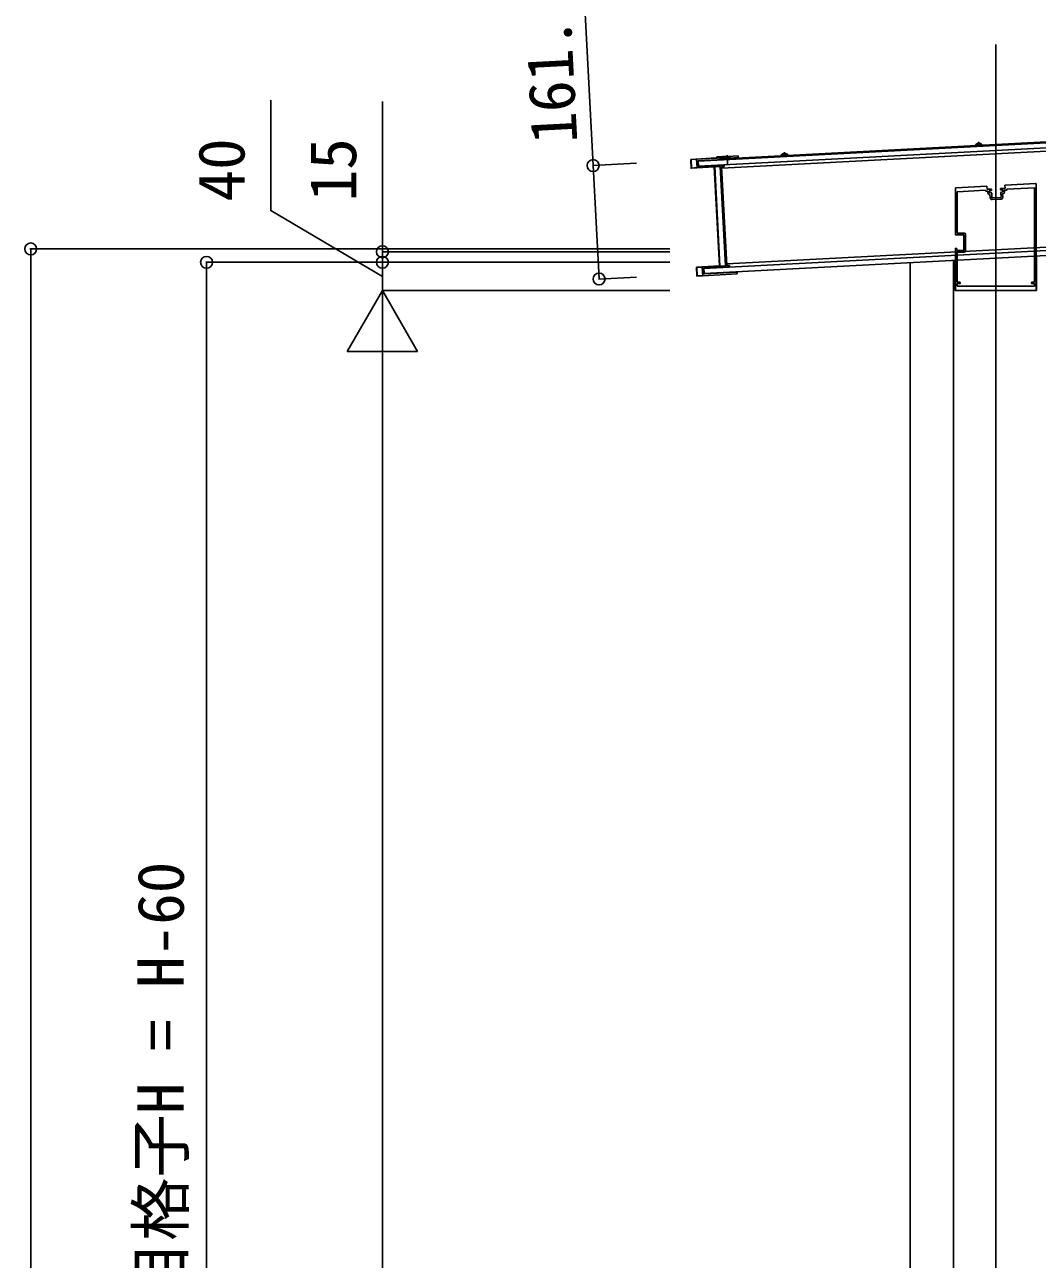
# Model space of a CAD drawing. Units: millimetres, scale not verified. Extents: x -6125 to 6125, y -9097 to 9042.
# Drawn here: x 839 to 2278, y 4831 to 6586 of the extents above; entities that cross this region are included whole.
import ezdxf
from ezdxf.enums import TextEntityAlignment as Align

# ---------------------------------------------------------------- set-up
doc = ezdxf.new("R2010")
doc.units = ezdxf.units.MM
doc.header["$LTSCALE"] = 50
for name, color, linetype in [('0-3_YKK_12', 2, 'Continuous'), ('0-5_YKK_A1', 4, 'Continuous'), ('0-6_YKK_D', 6, 'Continuous')]:
    doc.layers.add(name, color=color, linetype=linetype)
doc.styles.add('ＭＳ ゴシック', font='')
doc.styles.get('ＭＳ ゴシック').set_extended_font_data('MS Gothic')

msp = doc.modelspace()

# ---------------------------------------------------------------- linework, layer by layer
at = {"layer": '0-3_YKK_12'}
msp.add_line((2219.39, 3003.31), (2219.39, 6557.91), dxfattribs=at)
at = {"layer": '0-5_YKK_A1'}
for p, q in [((1796.15, 6392.19), (4004.91, 6507.95)), ((1796.51, 6385.2), (4004.91, 6500.94)), ((1829.73, 6381.94), (4004.91, 6495.93)), ((1832.58, 6395.6), (4004.91, 6509.45)), ((2199.64, 6415.85), (2190.25, 6415.36)), ((2190.25, 6415.36), (2190.3, 6414.35)), ((2190.3, 6414.35), (2199.69, 6414.84)), ((2194.74, 6419.45), (2195, 6414.6)), ((2199.64, 6415.85), (2199.69, 6414.84)), ((1814.55, 6396.16), (1785.58, 6394.64)), ((1785.58, 6394.64), (1786.11, 6394.51)), ((1786.11, 6394.51), (1794.07, 6394.79)), ((1794.07, 6394.79), (1831.52, 6396.75)), ((1794.07, 6394.79), (1794.69, 6382.9)), ((1796.53, 6384.94), (1796.13, 6392.45)), ((1796.42, 6392.77), (1832.63, 6394.67)), ((1823.04, 6396.46), (1814.55, 6396.16)), ((1822.95, 6398.1), (1831.42, 6398.55)), ((1822.95, 6398.1), (1823.04, 6396.46)), ((1831.52, 6396.75), (1823.04, 6396.46)), ((1826.68, 6394.3), (1832.63, 6394.66)), ((1831.42, 6398.55), (1836.66, 6398.78)), ((1831.42, 6398.55), (1831.52, 6396.75)), ((1832.55, 6396.1), (1832.87, 6396.12)), ((1832.55, 6396.1), (1832.63, 6394.67)), ((1832.63, 6394.67), (1832.63, 6394.66)), ((1842.23, 6397.12), (1832.84, 6396.63)), ((1832.84, 6396.63), (1832.89, 6395.62)), ((1842.28, 6396.11), (1832.89, 6395.62)), ((1837.33, 6400.72), (1838.09, 6386.24)), ((1842.23, 6397.12), (1842.28, 6396.11)), ((1842.25, 6396.61), (1852.18, 6397.13)), ((1843.55, 6396.68), (1843.58, 6396.18)), ((1852.18, 6397.13), (1852.2, 6396.63)), ((1923.72, 6401.39), (1914.33, 6400.9)), ((1914.33, 6400.9), (1914.38, 6399.89)), ((1914.38, 6399.89), (1923.77, 6400.38)), ((1918.82, 6404.99), (1919.08, 6400.14)), ((1923.72, 6401.39), (1923.77, 6400.38)), ((1786.23, 6382.16), (1819.19, 6383.89)), ((1786.74, 6382.34), (1794.69, 6382.9)), ((1794.69, 6382.9), (1827.65, 6384.63)), ((1833.05, 6386.55), (1796.84, 6384.66)), ((1819.7, 6384.07), (1819.19, 6383.89)), ((1826.57, 6243.08), (1819.19, 6383.89)), ((1819.7, 6384.07), (1827.65, 6384.63)), ((1819.7, 6384.07), (1827.09, 6242.95)), ((1833.05, 6386.56), (1827.1, 6386.3)), ((1827.65, 6384.63), (1835.06, 6243.23)), ((1836.97, 6243.86), (1829.61, 6384.19)), ((1833.05, 6386.55), (1833.05, 6386.56)), ((1804.15, 6239.4), (4004.91, 6354.74)), ((1836.85, 6246.12), (4004.91, 6359.75)), ((2206.31, 6356.61), (2162.84, 6354.33)), ((2206.83, 6352.43), (2206.62, 6356.33)), ((2232.19, 6357.67), (2232.39, 6353.77)), ((2275.84, 6360.25), (2232.47, 6357.98)), ((2273.87, 6354.44), (2235.27, 6352.42)), ((2276.89, 6282.27), (2276.89, 6359.26)), ((1804.52, 6232.41), (4004.91, 6347.73)), ((2161.89, 6353.33), (2161.89, 6287.61)), ((2164.39, 6348.23), (2164.39, 6290.11)), ((2204.11, 6350.79), (2164.87, 6348.73)), ((2204.44, 6350.3), (2204.43, 6350.5)), ((2207.47, 6349.66), (2205.28, 6349.55)), ((2212.84, 6352.45), (2207.14, 6352.15)), ((2207.91, 6347.18), (2207.79, 6349.38)), ((2210.39, 6347.61), (2210.26, 6350.01)), ((2210.73, 6344.83), (2210.53, 6344.81)), ((2210.54, 6350.32), (2212.94, 6350.45)), ((2212.4, 6347.42), (2210.7, 6347.33)), ((2211.29, 6339.85), (2211.05, 6344.54)), ((2213.23, 6350.76), (2213.15, 6352.16)), ((2213.77, 6340.28), (2213.45, 6346.47)), ((2226.9, 6338.16), (2213.92, 6337.48)), ((2226.47, 6340.64), (2214.09, 6339.99)), ((2226.13, 6352.84), (2226.21, 6351.44)), ((2232.11, 6353.46), (2226.42, 6353.16)), ((2226.43, 6347.15), (2226.76, 6340.96)), ((2226.52, 6351.16), (2228.92, 6351.29)), ((2229.08, 6348.29), (2227.38, 6348.2)), ((2229.02, 6345.48), (2229.27, 6340.79)), ((2229.23, 6351), (2229.36, 6348.61)), ((2229.51, 6345.81), (2229.31, 6345.8)), ((2231.76, 6350.63), (2231.87, 6348.44)), ((2234.24, 6351.06), (2232.04, 6350.95)), ((2234.98, 6352.1), (2235, 6351.9)), ((2274.39, 6220.41), (2274.39, 6353.94)), ((2162.19, 6287.31), (2173.59, 6287.31)), ((2164.69, 6289.81), (2174.39, 6289.81)), ((2173.89, 6287.01), (2173.89, 6278.77)), ((2176.39, 6287.81), (2176.39, 6264.81)), ((2161.89, 6267.81), (2161.89, 6208.81)), ((2163.59, 6268.11), (2162.19, 6268.11)), ((2163.89, 6265.61), (2163.89, 6267.81)), ((2173.89, 6277.85), (2173.89, 6265.61)), ((2276.89, 6208.81), (2276.89, 6281.35)), ((2159.39, 4576.31), (2159.39, 6251.01)), ((2159.39, 4576.31), (2159.39, 6251.01)), ((2159.39, 6251.01), (2159.39, 3453.31)), ((2161.59, 6208.31), (2161.59, 6251.12)), ((2173.59, 6265.31), (2164.19, 6265.31)), ((2164.39, 6262.51), (2164.39, 6220.41)), ((2174.39, 6262.81), (2164.69, 6262.81)), ((2277.19, 6257.18), (2277.19, 6208.31)), ((1826.57, 6243.08), (1793.61, 6241.35)), ((1794.14, 6241.22), (1793.61, 6241.35)), ((1851.67, 6231.88), (1802.74, 6229.31)), ((1804.53, 6232.21), (1804.14, 6239.66)), ((1804.42, 6239.98), (1840.64, 6241.88)), ((1851.54, 6234.38), (1804.84, 6231.93)), ((1827.09, 6242.95), (1826.57, 6243.08)), ((1834.69, 6241.51), (1840.64, 6241.87)), ((1836.48, 6233.89), (1836.47, 6234.09)), ((1836.48, 6233.89), (1836.49, 6233.59)), ((1840.64, 6241.88), (1840.64, 6241.87)), ((1842.04, 6234.38), (1842.07, 6233.88)), ((1844.87, 6234.53), (1844.9, 6234.03)), ((1845.89, 6234.08), (1845.87, 6234.58)), ((1851.54, 6234.38), (1851.67, 6231.88)), ((2164.39, 6217.81), (2164.39, 6214.61)), ((2164.69, 6220.11), (2167.89, 6220.11)), ((2167.89, 6218.11), (2164.69, 6218.11)), ((2164.69, 6214.31), (2274.09, 6214.31)), ((2270.89, 6220.11), (2274.09, 6220.11)), ((2274.09, 6218.11), (2270.89, 6218.11)), ((2274.39, 6214.61), (2274.39, 6217.81)), ((2161.59, 6208.31), (2277.19, 6208.31)), ((2162.39, 6208.31), (2276.39, 6208.31)), ((2269.39, 6208.31), (2169.39, 6208.31))]:
    msp.add_line(p, q, dxfattribs=at)
for points in [[(2192.71, 6417.12), (2193.82, 6415.11), (2194.94, 6414.59)], [(2197.01, 6417.34), (2196.11, 6415.23), (2195.06, 6414.6)], [(1786.11, 6394.51), (1786.74, 6382.34), (1786.23, 6382.16), (1785.58, 6394.64)], [(1835.3, 6398.39), (1836.41, 6396.38), (1837.59, 6395.83)], [(1839.6, 6398.61), (1838.7, 6396.5), (1837.59, 6395.83)], [(1838.32, 6398.85), (1852.9, 6399.49), (1853.05, 6396.68)], [(1916.79, 6402.66), (1917.9, 6400.65), (1919.01, 6400.13)], [(1921.08, 6402.88), (1920.19, 6400.77), (1919.14, 6400.14)], [(1833.05, 6386.55), (1833.15, 6384.71), (1829.89, 6384.51)], [(1794.14, 6241.22), (1794.79, 6228.9), (1794.27, 6228.87), (1793.61, 6241.35)], [(1794.14, 6241.22), (1802.1, 6241.5), (1802.74, 6229.31), (1794.79, 6228.9)], [(1827.09, 6242.95), (1835.06, 6243.23), (1802.1, 6241.5)], [(1837.28, 6243.58), (1840.54, 6243.72), (1840.64, 6241.88)], [(2097.39, 6247.76), (2097.39, 3453.31), (2159.39, 3453.31)]]:
    msp.add_lwpolyline(points, dxfattribs=at)
for centre, radius, start, end in [((2195.18, 6411.05), 6.55, 47.13049, 138.8696), ((1837.77, 6392.32), 6.55, 47.13049, 138.8696), ((1919.26, 6396.59), 6.55, 47.13049, 138.8696), ((2206.33, 6356.31), 0.3, 3, 93), ((2232.49, 6357.68), 0.3, 93, 183), ((2273.89, 6353.94), 0.5, 0, 93), ((2275.89, 6359.26), 1, 0, 93), ((2162.89, 6353.33), 1, 93, 180), ((2164.89, 6348.23), 0.5, 93, 180), ((2204.13, 6350.49), 0.3, 3, 93), ((2205.24, 6350.35), 0.8, 183, 273), ((2207.13, 6352.45), 0.3, 183, 273), ((2207.49, 6349.36), 0.3, 3, 93), ((2210.4, 6347.31), 2.5, 183, 273), ((2210.56, 6350.02), 0.3, 93, 183), ((2210.69, 6347.63), 0.3, 183, 273), ((2210.75, 6344.53), 0.3, 3, 93), ((2213.79, 6339.98), 2.5, 183, 273), ((2212.45, 6346.42), 1, 3, 93), ((2212.85, 6352.15), 0.3, 3, 93), ((2212.93, 6350.75), 0.3, 273, 3), ((2214.07, 6340.29), 0.3, 183, 273), ((2226.43, 6352.86), 0.3, 93, 183), ((2226.51, 6351.46), 0.3, 183, 273), ((2227.43, 6347.2), 1, 93, 183), ((2226.46, 6340.94), 0.3, 273, 3), ((2226.77, 6340.66), 2.5, 273, 3), ((2228.93, 6350.99), 0.3, 3, 93), ((2229.32, 6345.5), 0.3, 93, 183), ((2229.06, 6348.59), 0.3, 273, 3), ((2229.38, 6348.31), 2.5, 273, 3), ((2232.06, 6350.65), 0.3, 93, 183), ((2232.09, 6353.76), 0.3, 273, 3), ((2234.2, 6351.86), 0.8, 273, 3), ((2235.28, 6352.12), 0.3, 93, 183), ((2162.19, 6287.61), 0.3, 180, 270), ((2164.69, 6290.11), 0.3, 180, 270), ((2173.59, 6287.01), 0.3, 0, 90), ((2174.39, 6287.81), 2, 0, 90), ((2162.19, 6267.81), 0.3, 90, 180), ((2163.59, 6267.81), 0.3, 0, 90), ((2174.09, 6278.77), 0.2, 180, 246.42182), ((2174.09, 6277.85), 0.2, 113.57818, 180), ((2173.89, 6278.31), 0.3, 293.57818, 66.42182), ((2276.89, 6281.81), 0.3, 113.57818, 246.42182), ((2276.69, 6282.27), 0.2, 293.57818, 0), ((2276.69, 6281.35), 0.2, 0, 66.42182), ((2164.19, 6265.61), 0.3, 180, 270), ((2164.69, 6262.51), 0.3, 90, 180), ((2173.59, 6265.61), 0.3, 270, 360), ((2174.39, 6264.81), 2, 270, 0), ((2164.69, 6220.41), 0.3, 180, 270), ((2164.69, 6217.81), 0.3, 90, 180), ((2164.69, 6214.61), 0.3, 180, 270), ((2167.89, 6219.11), 1, 270, 90), ((2270.89, 6219.11), 1, 90, 270), ((2274.09, 6220.41), 0.3, 270, 0), ((2274.09, 6217.81), 0.3, 0, 90), ((2274.09, 6214.61), 0.3, 270, 360), ((2162.39, 6208.81), 0.5, 180, 270), ((2276.39, 6208.81), 0.5, 270, 0)]:
    msp.add_arc(centre, radius, start, end, dxfattribs=at)
for centre, major_axis, ratio, start_param, end_param in [((1796.43, 6392.47), (0.1, 0.284), 0.987787, 0.3861731, 1.9656195), ((1796.82, 6384.96), (-0.129, 0.272), 0.987787, 1.1759731, 2.7554196), ((1829.91, 6384.21), (0.099, 0.284), 0.98784, 0.3927181, 1.9634383), ((1804.44, 6239.68), (0.1, 0.284), 0.987787, 0.3861731, 1.9656195), ((1804.83, 6232.23), (-0.016, 0.3), 0.991386, 1.5707963, 3.1415927), ((1837.26, 6243.88), (-0.128, 0.272), 0.98784, 1.1781544, 2.7488745)]:
    msp.add_ellipse(centre, major_axis=major_axis, ratio=ratio, start_param=start_param, end_param=end_param, dxfattribs=at)
at = {"layer": '0-6_YKK_D'}
for p, q in [((1347.39, 6263.31), (1347.39, 6476.76)), ((1708.39, 6389.1), (1645.88, 6385.82)), ((1756.14, 6267.31), (846.39, 6267.31)), ((847.39, 3053.31), (847.39, 6267.31)), ((1756.14, 6263.31), (1346.39, 6263.31)), ((1347.39, 6248.31), (1347.39, 6263.31)), ((1756.14, 6248.31), (1096.39, 6248.31)), ((1097.39, 3453.31), (1097.39, 6248.31)), ((1756.14, 6248.31), (1346.39, 6248.31)), ((1756.14, 6248.31), (1346.39, 6248.31)), ((1347.39, 6208.31), (1347.39, 6248.31)), ((1347.39, 6248.31), (1347.39, 6214.31)), ((1708.39, 6227.37), (1654.33, 6224.54)), ((1347.39, 6208.31), (1297.39, 6121.71)), ((1756.14, 6208.31), (1346.39, 6208.31)), ((1756.14, 6208.31), (1346.39, 6208.31)), ((1347.39, 6208.31), (1397.39, 6121.71)), ((1347.39, 6208.31), (1347.39, 6035.1)), ((1297.39, 6121.71), (1397.39, 6121.71)), ((1347.39, 6108.31), (1347.39, 3453.31))]:
    msp.add_line(p, q, dxfattribs=at)
for points in [[(1655.33, 6224.59), (1646.88, 6385.87), (1630.32, 6701.82)], [(1347.39, 6228.31), (1188.66, 6321.91), (1188.66, 6478.61)]]:
    msp.add_lwpolyline(points, dxfattribs=at)
for centre in [(1646.88, 6385.87), (847.39, 6267.31), (1347.39, 6263.31), (1097.39, 6248.31), (1347.39, 6248.31), (1347.39, 6248.31), (1655.33, 6224.59)]:
    msp.add_circle(centre, 8.5, dxfattribs=at)

# ---------------------------------------------------------------- texts
at = {"layer": '0-6_YKK_D', "style": 'ＭＳ ゴシック'}
for s, rotation, p in [('161.5', 93, (1644.31, 6419.6)), ('40', 90, (1171.16, 6334.81)), ('15', 90, (1329.89, 6335)), ('正面スクリーンH = 側面1本目格子H = H-60', 90, (1084.83, 3642.71))]:
    msp.add_text(s, height=65.98, rotation=rotation, dxfattribs=at).set_placement(p, align=Align.BOTTOM_LEFT)

doc.saveas('drawing.dxf')
